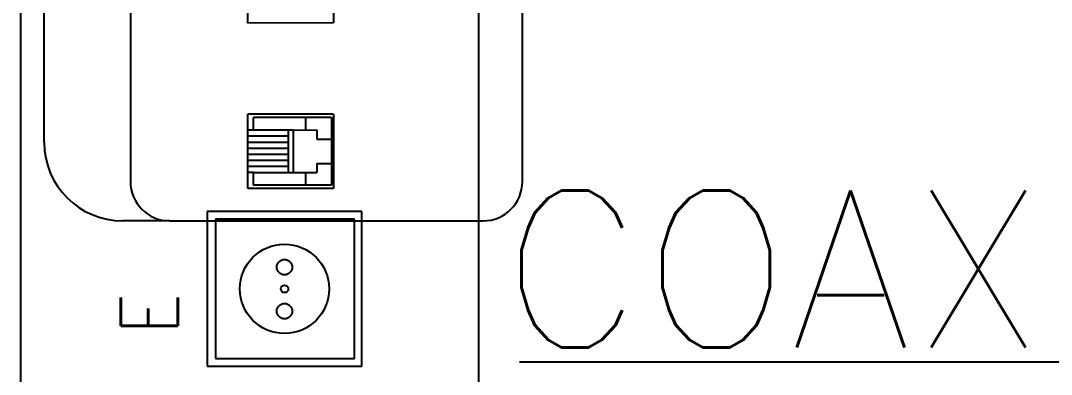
# Model space of a CAD drawing. Header units: inches. Extents: x 567429 to 582707, y 126347 to 133675.
# Drawn here: x 578315.5 to 578447, y 129309.6 to 129354.7 of the extents above; entities that cross this region are included whole.
import ezdxf
from ezdxf.enums import TextEntityAlignment as Align

# ---------------------------------------------------------------- set-up
doc = ezdxf.new("R2010")
doc.units = ezdxf.units.IN
doc.header["$MEASUREMENT"] = 0
for name, color, linetype in [('BORD', 3, 'Continuous'), ('mobl', 11, 'Continuous'), ('SOUND', 3, 'Continuous'), ('wall kanaf', 4, 'Continuous')]:
    doc.layers.add(name, color=color, linetype=linetype)
doc.styles.add('ROMANS', font='romans.shx')

# ---------------------------------------------------------------- blocks, each defined once
blk = doc.blocks.new('BOARD2')
at = {"layer": 'BORD', "color": 4}
for p, q in [((-163.07, 0), (163.07, 0)), ((163.07, -61.63), (-163.07, -61.63))]:
    blk.add_line(p, q, dxfattribs=at)
at = {"layer": 'BORD'}
for p, q in [((-1.07, -25.11), (-1.07, -45.9)), ((19.72, -25.11), (-1.07, -25.11)), ((-0.03, -26.22), (-0.03, -44.93)), ((18.68, -26.22), (-0.03, -26.22)), ((18.68, -44.93), (18.68, -26.22)), ((19.72, -45.9), (19.72, -25.11)), ((22.82, -30.56), (32.85, -30.56)), ((22.82, -42.12), (22.82, -30.56)), ((23.28, -41.82), (23.28, -31.33)), ((23.28, -31.33), (24.99, -31.33)), ((24.99, -31.33), (24.99, -30.56)), ((24.99, -31.33), (24.99, -39.86)), ((30.7, -31.33), (30.7, -30.56)), ((30.7, -31.33), (32.39, -31.33)), ((30.7, -36.67), (30.7, -31.33)), ((32.39, -41.82), (32.39, -31.33)), ((32.85, -42.12), (32.85, -30.56)), ((45.1, -30.56), (55.13, -30.56)), ((45.1, -42.12), (45.1, -30.56)), ((24.99, -36.06), (30.7, -36.06)), ((30.7, -36.67), (24.99, -36.67)), ((30.7, -36.67), (30.7, -39.86)), ((24.99, -38.32), (23.28, -38.32)), ((32.39, -38.32), (30.7, -38.32)), ((26.2, -39.86), (24.99, -39.86)), ((26.2, -39.86), (26.2, -41.82)), ((30.7, -39.86), (29.47, -39.86)), ((29.47, -39.86), (29.47, -41.82)), ((32.85, -42.12), (22.82, -42.12)), ((32.39, -41.82), (23.28, -41.82)), ((55.13, -42.12), (45.1, -42.12)), ((-0.03, -44.93), (18.68, -44.93)), ((-1.07, -45.9), (19.72, -45.9))]:
    blk.add_line(p, q, dxfattribs=at)
at = {"layer": 'BORD', "color": 30}
for p, q in [((25.8, -36.06), (25.8, -30.56)), ((26.61, -36.06), (26.61, -30.56)), ((27.42, -36.06), (27.42, -30.56)), ((28.23, -36.06), (28.23, -30.56)), ((29.04, -36.06), (29.04, -30.56)), ((29.85, -36.06), (29.85, -30.56))]:
    blk.add_line(p, q, dxfattribs=at)
for radius in [6.01, 0.509]:
    blk.add_circle((9.32, -35.51), radius, dxfattribs=at)
at = {"layer": 'BORD', "color": 2}
for centre in [(6.32, -35.51), (12.24, -35.51)]:
    blk.add_circle(centre, 1.04, dxfattribs=at)
at = {"layer": 'BORD', "color": 2, "style": 'ROMANS', "width": 0.9}
blk.add_text('E', height=7.66, dxfattribs=at).set_placement((3.15, -21.15))

msp = doc.modelspace()

# ---------------------------------------------------------------- linework, layer by layer
at = {"layer": 'mobl', "color": 15}
for p, q in [((578329.49, 129374.2), (578329.49, 129334.2)), ((578379.49, 129334.2), (578379.49, 129374.2)), ((578318.49, 129339.2), (578318.49, 129369.2)), ((578334.49, 129329.2), (578328.49, 129329.2)), ((578334.49, 129329.2), (578374.49, 129329.2))]:
    msp.add_line(p, q, dxfattribs=at)
for centre, radius, start, end in [((578328.49, 129339.2), 10, 180, 270), ((578334.49, 129334.2), 5, 180, 270), ((578374.49, 129334.2), 5, 270, 0)]:
    msp.add_arc(centre, radius, start, end, dxfattribs=at)
at = {"layer": 'SOUND', "color": 30, "ltscale": 7}
msp.add_line((578511.25, 129311.18), (578379.11, 129311.18), dxfattribs=at)
at = {"layer": 'wall kanaf', "color": 15, "lineweight": 20, "ltscale": 0.1}
msp.add_line((578315.49, 129535.29), (578315.49, 129082.79), dxfattribs=at)

# ---------------------------------------------------------------- block references
at = {"layer": 'BORD', "ltscale": 5, "xscale": 0.947301618010808, "yscale": 0.947301618010808, "zscale": 0.947301618010808, "rotation": 90.0091431634973}
msp.add_blockref('BOARD2', (578315.51, 129311.69), dxfattribs=at)

# ---------------------------------------------------------------- texts
at = {"layer": 'SOUND', "color": 2, "ltscale": 8, "style": 'ROMANS'}
msp.add_text('COAXIAL.C', height=20, dxfattribs=at).set_placement((578443.21, 129307.06), align=Align.BOTTOM_CENTER)

doc.saveas('drawing.dxf')
